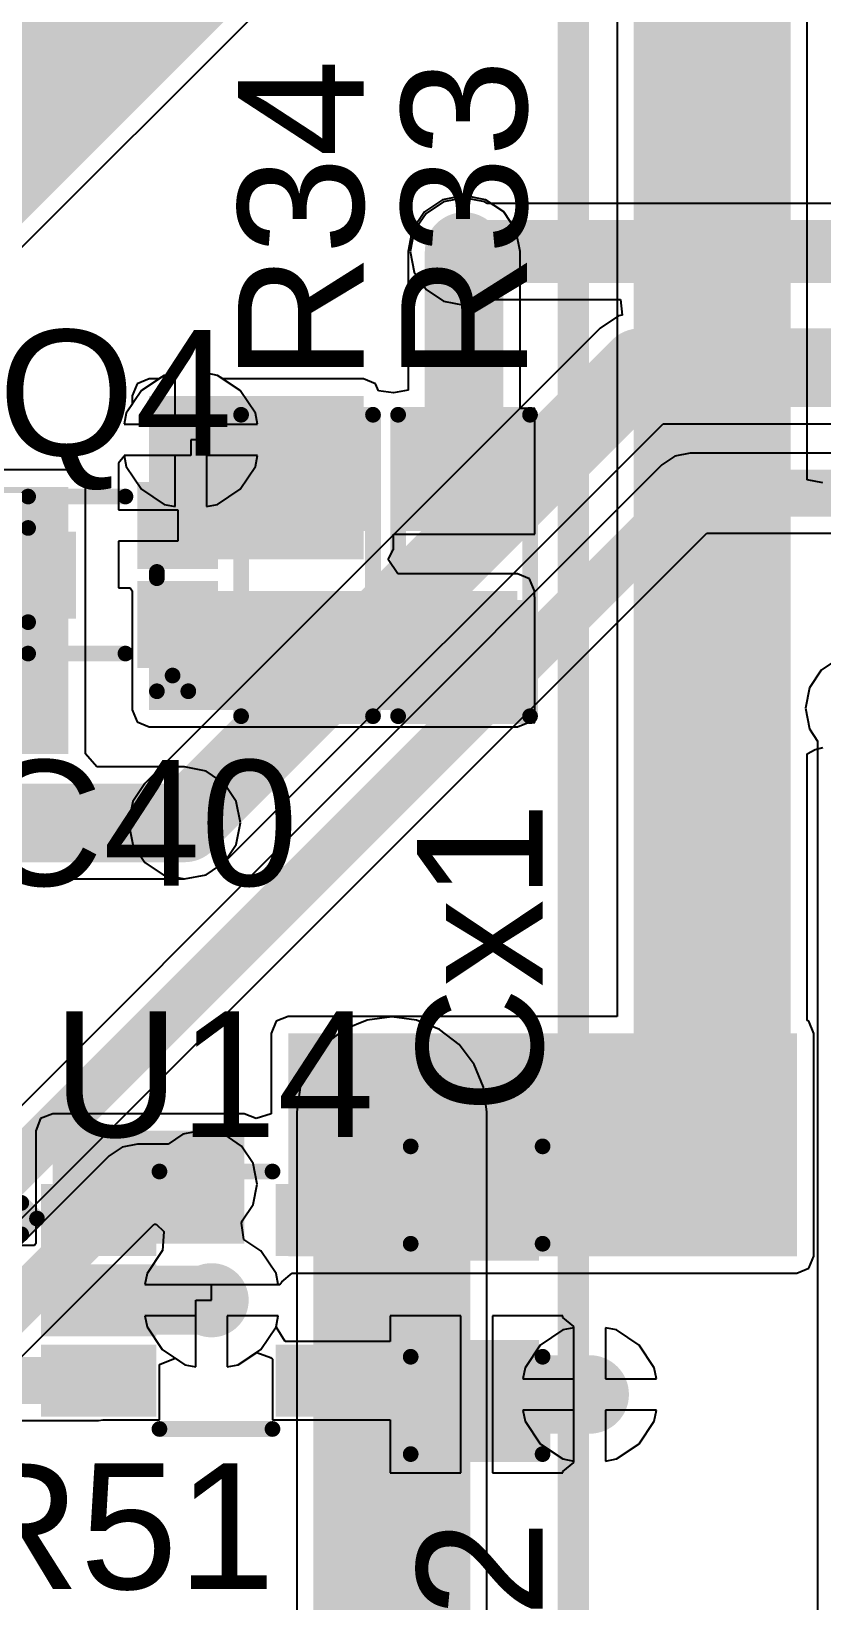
# Model space of a CAD drawing. Header units: millimetres. Extents: x -0.25 to 4.68, y -0.29 to 2.93.
# Drawn here: x 1.3512 to 1.6029, y 0.6563 to 1.1561 of the extents above; entities that cross this region are included whole.
import ezdxf

# ---------------------------------------------------------------- set-up
doc = ezdxf.new("R2010")
doc.units = ezdxf.units.MM
doc.header["$MEASUREMENT"] = 0
for name, color, linetype in [('BottomLayer', 5, 'Continuous'), ('BottomSolder', 6, 'Continuous'), ('Mechanical1', 6, 'Continuous'), ('TopLayer', 1, 'Continuous'), ('TopOverlay', 2, 'Continuous'), ('TopPaste', 8, 'Continuous'), ('TopSolder', 216, 'Continuous'), ('ViaHoleLayer', 16, 'Continuous')]:
    doc.layers.add(name, color=color, linetype=linetype)
doc.styles.add('Arial', font='', dxfattribs={"height": 0.2})
doc.styles.get('Arial').set_extended_font_data('Arial')

# ---------------------------------------------------------------- blocks, each defined once
blk = doc.blocks.new('SC_70_5_7')
at = {"layer": 'TopLayer'}
for points in [[(-0.05177, 0.03307), (-0.02303, 0.03307), (-0.02303, 0.01811), (-0.05177, 0.01811)], [(0.02303, 0.03307), (0.05177, 0.03307), (0.05177, 0.01811), (0.02303, 0.01811)], [(-0.05177, 0.00748), (-0.02303, 0.00748), (-0.02303, -0.00748), (-0.05177, -0.00748)], [(-0.05177, -0.01811), (-0.02303, -0.01811), (-0.02303, -0.03307), (-0.05177, -0.03307)], [(0.02303, -0.01811), (0.05177, -0.01811), (0.05177, -0.03307), (0.02303, -0.03307)]]:
    blk.add_hatch(color=1, dxfattribs=at).paths.add_polyline_path(points)
at = {"layer": 'TopPaste'}
for points in [[(-0.05177, 0.03307), (-0.02303, 0.03307), (-0.02303, 0.01811), (-0.05177, 0.01811)], [(0.02303, 0.03307), (0.05177, 0.03307), (0.05177, 0.01811), (0.02303, 0.01811)], [(-0.05177, 0.00748), (-0.02303, 0.00748), (-0.02303, -0.00748), (-0.05177, -0.00748)], [(-0.05177, -0.01811), (-0.02303, -0.01811), (-0.02303, -0.03307), (-0.05177, -0.03307)], [(0.02303, -0.01811), (0.05177, -0.01811), (0.05177, -0.03307), (0.02303, -0.03307)]]:
    blk.add_hatch(color=8, dxfattribs=at).paths.add_polyline_path(points)
at = {"layer": 'TopSolder'}
for points in [[(-0.05577, 0.03707), (-0.01903, 0.03707), (-0.01903, 0.01411), (-0.05577, 0.01411)], [(0.01903, 0.03707), (0.05577, 0.03707), (0.05577, 0.01411), (0.01903, 0.01411)], [(-0.05577, 0.01148), (-0.01903, 0.01148), (-0.01903, -0.01148), (-0.05577, -0.01148)], [(-0.05577, -0.01411), (-0.01903, -0.01411), (-0.01903, -0.03707), (-0.05577, -0.03707)], [(0.01903, -0.01411), (0.05577, -0.01411), (0.05577, -0.03707), (0.01903, -0.03707)]]:
    blk.add_hatch(color=216, dxfattribs=at).paths.add_polyline_path(points)
at = {"layer": 'TopOverlay', "const_width": 0.005}
for points in [[(-0.018, 0.041), (0.018, 0.041)], [(-0.062, 0.031), (-0.057, 0.026)], [(-0.062, 0.021), (-0.062, 0.031)], [(-0.062, 0.021), (-0.057, 0.026)], [(-0.018, -0.041), (0.018, -0.041)]]:
    blk.add_lwpolyline(points, dxfattribs=at)
at = {"layer": 'TopOverlay', "const_width": 0.0025}
for points in [[(-0.01925, 0.041, 1), (-0.01675, 0.041, 1)], [(0.01675, 0.041, 1), (0.01925, 0.041, 1)], [(-0.06325, 0.031, 1), (-0.06075, 0.031, 1)], [(-0.06325, 0.031, 1), (-0.06075, 0.031, 1)], [(-0.05825, 0.026, 1), (-0.05575, 0.026, 1)], [(-0.05825, 0.026, 1), (-0.05575, 0.026, 1)], [(-0.06325, 0.021, 1), (-0.06075, 0.021, 1)], [(-0.06325, 0.021, 1), (-0.06075, 0.021, 1)], [(-0.01925, -0.041, 1), (-0.01675, -0.041, 1)], [(0.01675, -0.041, 1), (0.01925, -0.041, 1)]]:
    blk.add_lwpolyline(points, format="xyb", close=True, dxfattribs=at)
blk = doc.blocks.new('ZIO_101954_12')
at = {"layer": 'TopOverlay', "const_width": 0.005}
blk.add_lwpolyline([(-0.719, -1.74), (-0.719, 0.057)], dxfattribs=at)
blk = doc.blocks.new('C___0603_16')
at = {"layer": 'TopLayer'}
for points in [[(-0.015, 0.0175), (-0.015, -0.0175), (-0.045, -0.0175), (-0.045, 0.0175)], [(0.045, 0.0175), (0.045, -0.0175), (0.015, -0.0175), (0.015, 0.0175)]]:
    blk.add_hatch(color=1, dxfattribs=at).paths.add_polyline_path(points)
at = {"layer": 'TopPaste'}
for points in [[(-0.015, 0.0175), (-0.015, -0.0175), (-0.045, -0.0175), (-0.045, 0.0175)], [(0.045, 0.0175), (0.045, -0.0175), (0.015, -0.0175), (0.015, 0.0175)]]:
    blk.add_hatch(color=8, dxfattribs=at).paths.add_polyline_path(points)
at = {"layer": 'TopSolder'}
for points in [[(-0.01264, 0.01986), (-0.01264, -0.01986), (-0.04736, -0.01986), (-0.04736, 0.01986)], [(0.04736, 0.01986), (0.04736, -0.01986), (0.01264, -0.01986), (0.01264, 0.01986)]]:
    blk.add_hatch(color=216, dxfattribs=at).paths.add_polyline_path(points)
at = {"layer": 'TopOverlay', "const_width": 0.005}
for points in [[(-0.049, -0.021), (-0.049, 0.021)], [(-0.018, 0.021), (-0.049, 0.021)], [(0.049, 0.021), (0.018, 0.021)], [(0.049, -0.021), (0.049, 0.021)], [(-0.018, -0.021), (-0.049, -0.021)], [(0.049, -0.021), (0.018, -0.021)]]:
    blk.add_lwpolyline(points, dxfattribs=at)
at = {"layer": 'TopOverlay', "const_width": 0.0025}
for points in [[(-0.05025, 0.021, 1), (-0.04775, 0.021, 1)], [(-0.05025, 0.021, 1), (-0.04775, 0.021, 1)], [(-0.01925, 0.021, 1), (-0.01675, 0.021, 1)], [(0.01675, 0.021, 1), (0.01925, 0.021, 1)], [(0.04775, 0.021, 1), (0.05025, 0.021, 1)], [(0.04775, 0.021, 1), (0.05025, 0.021, 1)], [(-0.05025, -0.021, 1), (-0.04775, -0.021, 1)], [(-0.05025, -0.021, 1), (-0.04775, -0.021, 1)], [(-0.01925, -0.021, 1), (-0.01675, -0.021, 1)], [(0.01675, -0.021, 1), (0.01925, -0.021, 1)], [(0.04775, -0.021, 1), (0.05025, -0.021, 1)], [(0.04775, -0.021, 1), (0.05025, -0.021, 1)]]:
    blk.add_lwpolyline(points, format="xyb", close=True, dxfattribs=at)
blk = doc.blocks.new('R___0603_71')
at = {"layer": 'TopLayer'}
for points in [[(-0.015, 0.0175), (-0.015, -0.0175), (-0.045, -0.0175), (-0.045, 0.0175)], [(0.045, 0.0175), (0.045, -0.0175), (0.015, -0.0175), (0.015, 0.0175)]]:
    blk.add_hatch(color=1, dxfattribs=at).paths.add_polyline_path(points)
at = {"layer": 'TopPaste'}
for points in [[(-0.015, 0.0175), (-0.015, -0.0175), (-0.045, -0.0175), (-0.045, 0.0175)], [(0.045, 0.0175), (0.045, -0.0175), (0.015, -0.0175), (0.015, 0.0175)]]:
    blk.add_hatch(color=8, dxfattribs=at).paths.add_polyline_path(points)
at = {"layer": 'TopSolder'}
for points in [[(-0.011, 0.0215), (-0.011, -0.0215), (-0.049, -0.0215), (-0.049, 0.0215)], [(0.049, 0.0215), (0.049, -0.0215), (0.011, -0.0215), (0.011, 0.0215)]]:
    blk.add_hatch(color=216, dxfattribs=at).paths.add_polyline_path(points)
at = {"layer": 'TopOverlay', "const_width": 0.005}
for points in [[(-0.048, 0.021), (-0.048, -0.021)], [(-0.048, 0.021), (0.048, 0.021)], [(0.048, 0.021), (0.048, -0.021)], [(-0.048, -0.021), (0.048, -0.021)]]:
    blk.add_lwpolyline(points, dxfattribs=at)
at = {"layer": 'TopOverlay', "const_width": 0.0025}
for points in [[(-0.04925, 0.021, 1), (-0.04675, 0.021, 1)], [(-0.04925, 0.021, 1), (-0.04675, 0.021, 1)], [(0.04675, 0.021, 1), (0.04925, 0.021, 1)], [(0.04675, 0.021, 1), (0.04925, 0.021, 1)], [(-0.04925, -0.021, 1), (-0.04675, -0.021, 1)], [(-0.04925, -0.021, 1), (-0.04675, -0.021, 1)], [(0.04675, -0.021, 1), (0.04925, -0.021, 1)], [(0.04675, -0.021, 1), (0.04925, -0.021, 1)]]:
    blk.add_lwpolyline(points, format="xyb", close=True, dxfattribs=at)
blk = doc.blocks.new('R___0603_72')
at = {"layer": 'TopLayer'}
for points in [[(-0.015, 0.0175), (-0.015, -0.0175), (-0.045, -0.0175), (-0.045, 0.0175)], [(0.045, 0.0175), (0.045, -0.0175), (0.015, -0.0175), (0.015, 0.0175)]]:
    blk.add_hatch(color=1, dxfattribs=at).paths.add_polyline_path(points)
at = {"layer": 'TopPaste'}
for points in [[(-0.015, 0.0175), (-0.015, -0.0175), (-0.045, -0.0175), (-0.045, 0.0175)], [(0.045, 0.0175), (0.045, -0.0175), (0.015, -0.0175), (0.015, 0.0175)]]:
    blk.add_hatch(color=8, dxfattribs=at).paths.add_polyline_path(points)
at = {"layer": 'TopSolder'}
for points in [[(-0.011, 0.0215), (-0.011, -0.0215), (-0.049, -0.0215), (-0.049, 0.0215)], [(0.049, 0.0215), (0.049, -0.0215), (0.011, -0.0215), (0.011, 0.0215)]]:
    blk.add_hatch(color=216, dxfattribs=at).paths.add_polyline_path(points)
at = {"layer": 'TopOverlay', "const_width": 0.005}
for points in [[(-0.048, 0.021), (-0.048, -0.021)], [(-0.048, 0.021), (0.048, 0.021)], [(0.048, 0.021), (0.048, -0.021)], [(-0.048, -0.021), (0.048, -0.021)]]:
    blk.add_lwpolyline(points, dxfattribs=at)
at = {"layer": 'TopOverlay', "const_width": 0.0025}
for points in [[(-0.04925, 0.021, 1), (-0.04675, 0.021, 1)], [(-0.04925, 0.021, 1), (-0.04675, 0.021, 1)], [(0.04675, 0.021, 1), (0.04925, 0.021, 1)], [(0.04675, 0.021, 1), (0.04925, 0.021, 1)], [(-0.04925, -0.021, 1), (-0.04675, -0.021, 1)], [(-0.04925, -0.021, 1), (-0.04675, -0.021, 1)], [(0.04675, -0.021, 1), (0.04925, -0.021, 1)], [(0.04675, -0.021, 1), (0.04925, -0.021, 1)]]:
    blk.add_lwpolyline(points, format="xyb", close=True, dxfattribs=at)
blk = doc.blocks.new('SOT_723_100')
at = {"layer": 'TopLayer'}
for points in [[(-0.00984, 0.0315), (0.00984, 0.0315), (0.00984, 0.01378), (-0.00984, 0.01378)], [(-0.02559, -0.01378), (-0.00591, -0.01378), (-0.00591, -0.0315), (-0.02559, -0.0315)], [(0.00591, -0.01378), (0.02559, -0.01378), (0.02559, -0.0315), (0.00591, -0.0315)]]:
    blk.add_hatch(color=1, dxfattribs=at).paths.add_polyline_path(points)
at = {"layer": 'TopPaste'}
for points in [[(-0.00984, 0.0315), (0.00984, 0.0315), (0.00984, 0.01378), (-0.00984, 0.01378)], [(-0.02559, -0.01378), (-0.00591, -0.01378), (-0.00591, -0.0315), (-0.02559, -0.0315)], [(0.00591, -0.01378), (0.02559, -0.01378), (0.02559, -0.0315), (0.00591, -0.0315)]]:
    blk.add_hatch(color=8, dxfattribs=at).paths.add_polyline_path(points)
at = {"layer": 'TopSolder'}
for points in [[(-0.01384, 0.0355), (0.01384, 0.0355), (0.01384, 0.00978), (-0.01384, 0.00978)], [(-0.02959, -0.00978), (-0.00191, -0.00978), (-0.00191, -0.0355), (-0.02959, -0.0355)], [(0.00191, -0.00978), (0.02959, -0.00978), (0.02959, -0.0355), (0.00191, -0.0355)]]:
    blk.add_hatch(color=216, dxfattribs=at).paths.add_polyline_path(points)
at = {"layer": 'TopOverlay', "const_width": 0.005}
for points in [[(-0.025, 0.025), (-0.025, -0.006)], [(-0.025, 0.025), (-0.015, 0.025)], [(-0.025, 0.025), (-0.025, -0.006)], [(-0.025, 0.025), (-0.015, 0.025)], [(0.015, 0.025), (0.025, 0.025)], [(0.025, 0.025), (0.025, -0.006)], [(-0.037, -0.016), (-0.037, -0.026)], [(-0.037, -0.016), (-0.032, -0.021)], [(-0.001, -0.016), (0.001, -0.016)], [(-0.032, -0.021), (-0.037, -0.026)]]:
    blk.add_lwpolyline(points, dxfattribs=at)
at = {"layer": 'TopOverlay', "const_width": 0.0025}
for points in [[(-0.02625, 0.025, 1), (-0.02375, 0.025, 1)], [(-0.02625, 0.025, 1), (-0.02375, 0.025, 1)], [(-0.02625, 0.025, 1), (-0.02375, 0.025, 1)], [(-0.02625, 0.025, 1), (-0.02375, 0.025, 1)], [(-0.01625, 0.025, 1), (-0.01375, 0.025, 1)], [(-0.01625, 0.025, 1), (-0.01375, 0.025, 1)], [(0.01375, 0.025, 1), (0.01625, 0.025, 1)], [(0.02375, 0.025, 1), (0.02625, 0.025, 1)], [(0.02375, 0.025, 1), (0.02625, 0.025, 1)], [(-0.02625, -0.006, 1), (-0.02375, -0.006, 1)], [(-0.02625, -0.006, 1), (-0.02375, -0.006, 1)], [(0.02375, -0.006, 1), (0.02625, -0.006, 1)], [(-0.03825, -0.016, 1), (-0.03575, -0.016, 1)], [(-0.03825, -0.016, 1), (-0.03575, -0.016, 1)], [(-0.00225, -0.016, 1), (0.00025, -0.016, 1)], [(-0.00025, -0.016, 1), (0.00225, -0.016, 1)], [(-0.03325, -0.021, 1), (-0.03075, -0.021, 1)], [(-0.03325, -0.021, 1), (-0.03075, -0.021, 1)], [(-0.03825, -0.026, 1), (-0.03575, -0.026, 1)], [(-0.03825, -0.026, 1), (-0.03575, -0.026, 1)]]:
    blk.add_lwpolyline(points, format="xyb", close=True, dxfattribs=at)
blk = doc.blocks.new('ZIO_101954_112')
at = {"layer": 'Mechanical1', "const_width": 0.005}
blk.add_lwpolyline([(-0.719, -1.74), (-0.719, 0.057)], dxfattribs=at)

msp = doc.modelspace()

# ---------------------------------------------------------------- hatches: boundary and pattern name
at = {"layer": 'BottomLayer'}
h = msp.add_hatch(color=5, dxfattribs=at)
edge = h.paths.add_edge_path()
edge.add_arc((1.489, 1.086), 0.01181, 0, 360)
h = msp.add_hatch(color=5, dxfattribs=at)
edge = h.paths.add_edge_path()
edge.add_arc((1.402, 1.026), 0.01181, 0, 360)
h = msp.add_hatch(color=5, dxfattribs=at)
edge = h.paths.add_edge_path()
edge.add_arc((1.4, 0.904), 0.01181, 0, 360)
h = msp.add_hatch(color=5, dxfattribs=at)
edge = h.paths.add_edge_path()
edge.add_arc((1.466, 0.812), 0.01181, 0, 360)
h = msp.add_hatch(color=5, dxfattribs=at)
edge = h.paths.add_edge_path()
edge.add_arc((1.406, 0.789), 0.01181, 0, 360)
h = msp.add_hatch(color=5, dxfattribs=at)
edge = h.paths.add_edge_path()
edge.add_arc((1.4086, 0.752), 0.01181, 0, 360)
h = msp.add_hatch(color=5, dxfattribs=at)
edge = h.paths.add_edge_path()
edge.add_arc((1.529, 0.722), 0.01181, 0, 360)
at = {"layer": 'BottomSolder'}
h = msp.add_hatch(color=6, dxfattribs=at)
edge = h.paths.add_edge_path()
edge.add_arc((1.489, 1.086), 0.00591, 0, 360)
h = msp.add_hatch(color=6, dxfattribs=at)
edge = h.paths.add_edge_path()
edge.add_arc((1.402, 1.026), 0.00591, 0, 360)
h = msp.add_hatch(color=6, dxfattribs=at)
edge = h.paths.add_edge_path()
edge.add_arc((1.4, 0.904), 0.00591, 0, 360)
h = msp.add_hatch(color=6, dxfattribs=at)
edge = h.paths.add_edge_path()
edge.add_arc((1.466, 0.812), 0.00591, 0, 360)
h = msp.add_hatch(color=6, dxfattribs=at)
edge = h.paths.add_edge_path()
edge.add_arc((1.406, 0.789), 0.00591, 0, 360)
h = msp.add_hatch(color=6, dxfattribs=at)
edge = h.paths.add_edge_path()
edge.add_arc((1.4086, 0.752), 0.00591, 0, 360)
h = msp.add_hatch(color=6, dxfattribs=at)
edge = h.paths.add_edge_path()
edge.add_arc((1.529, 0.722), 0.00591, 0, 360)
at = {"layer": 'TopLayer'}
h = msp.add_hatch(color=1, dxfattribs=at)
edge = h.paths.add_edge_path()
edge.add_arc((1.489, 1.086), 0.01181, 0, 360)
for points in [[(1.38869, 0.98798), (1.457, 0.98798), (1.457, 1.04), (1.38869, 1.04)], [(1.294, 0.926), (1.363, 0.926), (1.363, 1.011), (1.294, 1.011)], [(1.38869, 0.94), (1.506, 0.94), (1.506, 0.97792), (1.38869, 0.97792)], [(1.595, 0.837), (1.433, 0.837), (1.433, 0.766), (1.595, 0.766)], [(1.358, 0.77007), (1.419, 0.77007), (1.419, 0.806), (1.358, 0.806)]]:
    msp.add_hatch(color=1, dxfattribs=at).paths.add_polyline_path(points)
h = msp.add_hatch(color=1, dxfattribs=at)
edge = h.paths.add_edge_path()
edge.add_arc((1.402, 1.026), 0.01181, 0, 360)
h = msp.add_hatch(color=1, dxfattribs=at)
edge = h.paths.add_edge_path()
edge.add_arc((1.4, 0.904), 0.01181, 0, 360)
h = msp.add_hatch(color=1, dxfattribs=at)
edge = h.paths.add_edge_path()
edge.add_arc((1.466, 0.812), 0.01181, 0, 360)
h = msp.add_hatch(color=1, dxfattribs=at)
edge = h.paths.add_edge_path()
edge.add_arc((1.406, 0.789), 0.01181, 0, 360)
h = msp.add_hatch(color=1, dxfattribs=at)
edge = h.paths.add_edge_path()
edge.add_arc((1.4086, 0.752), 0.01181, 0, 360)
h = msp.add_hatch(color=1, dxfattribs=at)
edge = h.paths.add_edge_path()
edge.add_arc((1.529, 0.722), 0.01181, 0, 360)
at = {"layer": 'TopSolder'}
h = msp.add_hatch(color=216, dxfattribs=at)
edge = h.paths.add_edge_path()
edge.add_arc((1.489, 1.086), 0.00591, 0, 360)
h = msp.add_hatch(color=216, dxfattribs=at)
edge = h.paths.add_edge_path()
edge.add_arc((1.402, 1.026), 0.00591, 0, 360)
h = msp.add_hatch(color=216, dxfattribs=at)
edge = h.paths.add_edge_path()
edge.add_arc((1.4, 0.904), 0.00591, 0, 360)
h = msp.add_hatch(color=216, dxfattribs=at)
edge = h.paths.add_edge_path()
edge.add_arc((1.466, 0.812), 0.00591, 0, 360)
h = msp.add_hatch(color=216, dxfattribs=at)
edge = h.paths.add_edge_path()
edge.add_arc((1.406, 0.789), 0.00591, 0, 360)
h = msp.add_hatch(color=216, dxfattribs=at)
edge = h.paths.add_edge_path()
edge.add_arc((1.4086, 0.752), 0.00591, 0, 360)
h = msp.add_hatch(color=216, dxfattribs=at)
edge = h.paths.add_edge_path()
edge.add_arc((1.529, 0.722), 0.00591, 0, 360)
at = {"layer": 'ViaHoleLayer'}
h = msp.add_hatch(color=16, dxfattribs=at)
edge = h.paths.add_edge_path()
edge.add_arc((1.489, 1.086), 0.00591, 0, 360)
h = msp.add_hatch(color=16, dxfattribs=at)
edge = h.paths.add_edge_path()
edge.add_arc((1.402, 1.026), 0.00591, 0, 360)
h = msp.add_hatch(color=16, dxfattribs=at)
edge = h.paths.add_edge_path()
edge.add_arc((1.4, 0.904), 0.00591, 0, 360)
h = msp.add_hatch(color=16, dxfattribs=at)
edge = h.paths.add_edge_path()
edge.add_arc((1.466, 0.812), 0.00591, 0, 360)
h = msp.add_hatch(color=16, dxfattribs=at)
edge = h.paths.add_edge_path()
edge.add_arc((1.406, 0.789), 0.00591, 0, 360)
h = msp.add_hatch(color=16, dxfattribs=at)
edge = h.paths.add_edge_path()
edge.add_arc((1.4086, 0.752), 0.00591, 0, 360)
h = msp.add_hatch(color=16, dxfattribs=at)
edge = h.paths.add_edge_path()
edge.add_arc((1.529, 0.722), 0.00591, 0, 360)

# ---------------------------------------------------------------- linework, layer by layer
at = {"layer": 'BottomLayer'}
for p, q in [((1.31526, 1.05447), (1.5894, 1.3286)), ((1.48244, 1.10184), (1.47688, 1.09812)), ((1.489, 1.10314), (1.48244, 1.10184)), ((1.49556, 1.10184), (1.489, 1.10314)), ((1.49637, 1.10129), (1.49556, 1.10184)), ((1.67258, 1.10129), (1.49637, 1.10129)), ((1.47688, 1.09812), (1.47316, 1.09256)), ((1.47316, 1.09256), (1.47186, 1.086)), ((1.47186, 1.086), (1.47316, 1.07944)), ((1.47316, 1.07944), (1.47688, 1.07388)), ((1.47688, 1.07388), (1.48244, 1.07016)), ((1.48244, 1.07016), (1.489, 1.06886)), ((1.489, 1.06886), (1.49556, 1.07016)), ((1.49556, 1.07016), (1.49637, 1.07071)), ((1.49637, 1.07071), (1.53879, 1.07071)), ((1.53879, 1.07071), (1.53929, 1.06571)), ((1.53817, 1.06548), (1.53238, 1.06162)), ((1.53929, 1.06571), (1.53817, 1.06548)), ((1.53238, 1.06162), (1.38738, 0.91662)), ((1.53238, 1.06162), (1.53238, 1.06162)), ((1.39349, 1.04655), (1.38628, 1.04172)), ((1.397, 1.04724), (1.39349, 1.04655)), ((1.397, 1.031), (1.397, 1.04724)), ((1.41051, 1.04655), (1.407, 1.04724)), ((1.407, 1.04724), (1.407, 1.031)), ((1.41772, 1.04172), (1.41051, 1.04655)), ((1.38628, 1.04172), (1.38145, 1.03451)), ((1.42255, 1.03451), (1.41772, 1.04172)), ((1.38145, 1.03451), (1.38076, 1.031)), ((1.42324, 1.031), (1.42255, 1.03451)), ((1.38076, 1.031), (1.397, 1.031)), ((1.407, 1.031), (1.42324, 1.031)), ((1.41262, 0.89138), (1.55239, 1.03116)), ((1.55239, 1.03116), (1.68506, 1.03116)), ((1.397, 1.021), (1.38076, 1.021)), ((1.38076, 1.021), (1.38145, 1.01749)), ((1.397, 1.00476), (1.397, 1.021)), ((1.42324, 1.021), (1.407, 1.021)), ((1.407, 1.021), (1.407, 1.00476)), ((1.42255, 1.01749), (1.42324, 1.021)), ((1.55612, 1.02077), (1.55199, 1.01801)), ((1.561, 1.02174), (1.55612, 1.02077)), ((1.68272, 1.02174), (1.561, 1.02174)), ((1.55199, 1.01801), (1.3199, 0.78592)), ((1.38145, 1.01749), (1.38628, 1.01028)), ((1.41772, 1.01028), (1.42255, 1.01749)), ((1.38628, 1.01028), (1.39349, 1.00545)), ((1.41051, 1.00545), (1.41772, 1.01028)), ((1.39349, 1.00545), (1.397, 1.00476)), ((1.407, 1.00476), (1.41051, 1.00545)), ((1.18882, 0.6188), (1.56628, 0.99626)), ((1.56628, 0.99626), (1.688, 0.99626)), ((1.60826, 0.95634), (1.6027, 0.95263)), ((1.6027, 0.95263), (1.59899, 0.94707)), ((1.59899, 0.94707), (1.59768, 0.94051)), ((1.59768, 0.94051), (1.59899, 0.93395)), ((1.59899, 0.93395), (1.60157, 0.93009)), ((1.60157, 0.93009), (1.60157, 0.52631)), ((1.38738, 0.91662), (1.38352, 0.91083)), ((1.38352, 0.91083), (1.38216, 0.904)), ((1.38216, 0.904), (1.38352, 0.89717)), ((1.38352, 0.89717), (1.38738, 0.89138)), ((1.38738, 0.89138), (1.39317, 0.88752)), ((1.40683, 0.88752), (1.41262, 0.89138)), ((1.39317, 0.88752), (1.4, 0.88616)), ((1.4, 0.88616), (1.40683, 0.88752)), ((1.45817, 0.84123), (1.45087, 0.8382)), ((1.466, 0.84226), (1.45817, 0.84123)), ((1.47383, 0.84123), (1.466, 0.84226)), ((1.48113, 0.8382), (1.47383, 0.84123)), ((1.45087, 0.8382), (1.4446, 0.8334)), ((1.4874, 0.8334), (1.48113, 0.8382)), ((1.4446, 0.8334), (1.43979, 0.82713)), ((1.49221, 0.82713), (1.4874, 0.8334)), ((1.43979, 0.82713), (1.43677, 0.81983)), ((1.49523, 0.81983), (1.49221, 0.82713)), ((1.43677, 0.81983), (1.43574, 0.812)), ((1.49626, 0.812), (1.49523, 0.81983)), ((1.43574, 0.812), (1.43574, 0.586)), ((1.49626, 0.586), (1.49626, 0.812)), ((1.39944, 0.80484), (1.39482, 0.80174)), ((1.406, 0.80614), (1.39944, 0.80484)), ((1.41256, 0.80484), (1.406, 0.80614)), ((1.41812, 0.80112), (1.41256, 0.80484)), ((1.38012, 0.80077), (1.37599, 0.79801)), ((1.385, 0.80174), (1.38012, 0.80077)), ((1.39482, 0.80174), (1.385, 0.80174)), ((1.42184, 0.79556), (1.41812, 0.80112)), ((1.37599, 0.79801), (1.19425, 0.61628)), ((1.42314, 0.789), (1.42184, 0.79556)), ((1.42184, 0.78244), (1.42314, 0.789)), ((1.41837, 0.77726), (1.42184, 0.78244)), ((1.18492, 0.5709), (1.39028, 0.77626)), ((1.39028, 0.77626), (1.39098, 0.77626)), ((1.39098, 0.77626), (1.39342, 0.77388)), ((1.41817, 0.77651), (1.41837, 0.77726)), ((1.41887, 0.77137), (1.41817, 0.77651)), ((1.39342, 0.77388), (1.39294, 0.76777)), ((1.42432, 0.76772), (1.41887, 0.77137)), ((1.39287, 0.76772), (1.38805, 0.76051)), ((1.39294, 0.76777), (1.39287, 0.76772)), ((1.42914, 0.76051), (1.42432, 0.76772)), ((1.38805, 0.76051), (1.38735, 0.757)), ((1.42984, 0.757), (1.42914, 0.76051)), ((1.38735, 0.757), (1.42984, 0.757)), ((1.4036, 0.747), (1.38735, 0.747)), ((1.38735, 0.747), (1.38805, 0.74349)), ((1.4036, 0.73076), (1.4036, 0.747)), ((1.42984, 0.747), (1.4136, 0.747)), ((1.4136, 0.747), (1.4136, 0.73076)), ((1.42914, 0.74349), (1.42984, 0.747)), ((1.38805, 0.74349), (1.39287, 0.73628)), ((1.42432, 0.73628), (1.42914, 0.74349)), ((1.52049, 0.74255), (1.51328, 0.73772)), ((1.524, 0.74324), (1.52049, 0.74255)), ((1.524, 0.727), (1.524, 0.74324)), ((1.53751, 0.74255), (1.534, 0.74324)), ((1.534, 0.74324), (1.534, 0.727)), ((1.54472, 0.73772), (1.53751, 0.74255)), ((1.39287, 0.73628), (1.40009, 0.73145)), ((1.41711, 0.73145), (1.42432, 0.73628)), ((1.51328, 0.73772), (1.50845, 0.73051)), ((1.54955, 0.73051), (1.54472, 0.73772)), ((1.40009, 0.73145), (1.4036, 0.73076)), ((1.4136, 0.73076), (1.41711, 0.73145)), ((1.50845, 0.73051), (1.50776, 0.727)), ((1.55024, 0.727), (1.54955, 0.73051)), ((1.50776, 0.727), (1.524, 0.727)), ((1.534, 0.727), (1.55024, 0.727)), ((1.524, 0.717), (1.50776, 0.717)), ((1.50776, 0.717), (1.50845, 0.71349)), ((1.524, 0.70076), (1.524, 0.717)), ((1.55024, 0.717), (1.534, 0.717)), ((1.534, 0.717), (1.534, 0.70076)), ((1.54955, 0.71349), (1.55024, 0.717)), ((1.50845, 0.71349), (1.51328, 0.70628)), ((1.54472, 0.70628), (1.54955, 0.71349)), ((1.51328, 0.70628), (1.52049, 0.70145)), ((1.53751, 0.70145), (1.54472, 0.70628)), ((1.52049, 0.70145), (1.524, 0.70076)), ((1.534, 0.70076), (1.53751, 0.70145))]:
    msp.add_line(p, q, dxfattribs=at)
for points, const_width in [([(1.285, 1.067), (1.568, 1.35)], 0.05), ([(1.489, 1.086), (1.67891, 1.086)], 0.02), ([(1.4, 0.904), (1.545, 1.049)], 0.025), ([(1.545, 1.049), (1.687, 1.049)], 0.025), ([(1.169, 0.617), (1.561, 1.009)], 0.015), ([(1.561, 1.009), (1.688, 1.009)], 0.015), ([(1.466, 0.586), (1.466, 0.812)], 0.05), ([(1.168, 0.572), (1.385, 0.789)], 0.015), ([(1.385, 0.789), (1.406, 0.789)], 0.015)]:
    msp.add_lwpolyline(points, dxfattribs=dict(at, const_width=const_width))
for points, const_width in [([(1.484, 1.086, 1), (1.494, 1.086, 1)], 0.01), ([(1.53875, 1.049, 1), (1.55125, 1.049, 1)], 0.0125), ([(1.53875, 1.049, 1), (1.55125, 1.049, 1)], 0.0125), ([(1.55725, 1.009, 1), (1.56475, 1.009, 1)], 0.0075), ([(1.55725, 1.009, 1), (1.56475, 1.009, 1)], 0.0075), ([(1.39375, 0.904, 1), (1.40625, 0.904, 1)], 0.0125), ([(1.4535, 0.812, 1), (1.4785, 0.812, 1)], 0.025), ([(1.38125, 0.789, 1), (1.38875, 0.789, 1)], 0.0075), ([(1.38125, 0.789, 1), (1.38875, 0.789, 1)], 0.0075), ([(1.40225, 0.789, 1), (1.40975, 0.789, 1)], 0.0075)]:
    msp.add_lwpolyline(points, format="xyb", close=True, dxfattribs=dict(at, const_width=const_width))
at = {"layer": 'Mechanical1', "const_width": 0.01}
msp.add_lwpolyline([(1.52382, 0.47995), (1.52382, 1.37845)], dxfattribs=at)
at = {"layer": 'TopLayer'}
for p, q in [((1.53774, 1.35), (1.53774, 0.84241)), ((1.59826, 1.01327), (1.59826, 1.35)), ((1.48217, 1.10248), (1.47638, 1.09862)), ((1.489, 1.10384), (1.48217, 1.10248)), ((1.49583, 1.10248), (1.489, 1.10384)), ((1.50162, 1.09862), (1.49583, 1.10248)), ((1.47638, 1.09862), (1.47252, 1.09283)), ((1.50548, 1.09283), (1.50162, 1.09862)), ((1.47252, 1.09283), (1.47116, 1.086)), ((1.50684, 1.086), (1.50548, 1.09283)), ((1.47116, 1.086), (1.47116, 1.04183)), ((1.50684, 1.036), (1.50684, 1.086)), ((1.38869, 1.04541), (1.38486, 1.04383)), ((1.39179, 1.04541), (1.38869, 1.04541)), ((1.39349, 1.04655), (1.39179, 1.04541)), ((1.397, 1.04724), (1.39349, 1.04655)), ((1.397, 1.031), (1.397, 1.04724)), ((1.41051, 1.04655), (1.407, 1.04724)), ((1.407, 1.04724), (1.407, 1.026)), ((1.41221, 1.04541), (1.41051, 1.04655)), ((1.457, 1.04541), (1.41221, 1.04541)), ((1.46083, 1.04383), (1.457, 1.04541)), ((1.38486, 1.04383), (1.38327, 1.04)), ((1.38327, 1.04), (1.38327, 1.03723)), ((1.46175, 1.0416), (1.46083, 1.04383)), ((1.4665, 1.041), (1.46175, 1.0416)), ((1.47116, 1.04183), (1.4665, 1.041)), ((1.4665, 1.041), (1.4665, 1.041)), ((1.38145, 1.03451), (1.38076, 1.031)), ((1.38327, 1.03723), (1.38145, 1.03451)), ((1.5115, 1.036), (1.50684, 1.036)), ((1.5115, 0.996), (1.5115, 1.036)), ((1.38076, 1.031), (1.397, 1.031)), ((1.407, 1.026), (1.402, 1.026)), ((1.402, 1.026), (1.402, 1.021)), ((1.3808, 1.02078), (1.37896, 1.01854)), ((1.402, 1.021), (1.38076, 1.021)), ((1.38076, 1.021), (1.3808, 1.02078)), ((1.363, 1.01641), (1.32434, 1.01641)), ((1.36683, 1.01483), (1.363, 1.01641)), ((1.36841, 1.011), (1.36683, 1.01483)), ((1.37896, 1.01854), (1.37896, 1.01854)), ((1.37896, 1.01854), (1.37896, 1.0037)), ((1.36841, 0.926), (1.36841, 1.011)), ((1.60326, 1.01232), (1.59826, 1.01327)), ((1.37896, 1.0037), (1.39782, 1.0037)), ((1.39782, 1.0037), (1.39782, 0.9937)), ((1.4665, 0.991), (1.4665, 0.996)), ((1.4665, 0.996), (1.5115, 0.996)), ((1.39782, 0.9937), (1.37896, 0.9937)), ((1.37896, 0.9937), (1.37896, 0.97885)), ((1.46483, 0.98789), (1.46638, 0.991)), ((1.46638, 0.991), (1.4665, 0.991)), ((1.46786, 0.98333), (1.46483, 0.98789)), ((1.506, 0.98333), (1.46786, 0.98333)), ((1.50983, 0.98175), (1.506, 0.98333)), ((1.51141, 0.97792), (1.50983, 0.98175)), ((1.37896, 0.97885), (1.38265, 0.97885)), ((1.38265, 0.97885), (1.38327, 0.97792)), ((1.38327, 0.97792), (1.38327, 0.94)), ((1.51141, 0.976), (1.51141, 0.97792)), ((1.5115, 0.976), (1.51141, 0.976)), ((1.5115, 0.936), (1.5115, 0.976)), ((1.38327, 0.94), (1.38486, 0.93617)), ((1.38486, 0.93617), (1.38869, 0.93459)), ((1.38869, 0.93459), (1.506, 0.93459)), ((1.506, 0.93459), (1.50941, 0.936)), ((1.50941, 0.936), (1.5115, 0.936)), ((1.3721, 0.92184), (1.36841, 0.926)), ((1.59826, 0.92604), (1.60079, 0.92738)), ((1.59826, 0.84106), (1.59826, 0.92604)), ((1.60079, 0.92738), (1.60326, 0.92802)), ((1.4, 0.92184), (1.3721, 0.92184)), ((1.40683, 0.92048), (1.4, 0.92184)), ((1.41262, 0.91662), (1.40683, 0.92048)), ((1.41648, 0.91083), (1.41262, 0.91662)), ((1.41784, 0.904), (1.41648, 0.91083)), ((1.41648, 0.89717), (1.41784, 0.904)), ((1.41262, 0.89138), (1.41648, 0.89717)), ((1.40683, 0.88752), (1.41262, 0.89138)), ((1.34186, 0.88616), (1.4, 0.88616)), ((1.4, 0.88616), (1.40683, 0.88752)), ((1.42917, 0.84083), (1.42759, 0.837)), ((1.433, 0.84241), (1.42917, 0.84083)), ((1.53774, 0.84241), (1.433, 0.84241)), ((1.59883, 0.84083), (1.59826, 0.84106)), ((1.60041, 0.837), (1.59883, 0.84083)), ((1.42759, 0.837), (1.42759, 0.8114)), ((1.60041, 0.766), (1.60041, 0.837)), ((1.35417, 0.80983), (1.35259, 0.806)), ((1.358, 0.81141), (1.35417, 0.80983)), ((1.419, 0.81141), (1.358, 0.81141)), ((1.42283, 0.80983), (1.419, 0.81141)), ((1.42759, 0.8114), (1.42283, 0.80983)), ((1.35259, 0.806), (1.35259, 0.77007)), ((1.35259, 0.77007), (1.35219, 0.76948)), ((1.35219, 0.76948), (1.34823, 0.76948)), ((1.59883, 0.76217), (1.60041, 0.766)), ((1.43098, 0.75783), (1.43423, 0.76059)), ((1.43423, 0.76059), (1.595, 0.76059)), ((1.595, 0.76059), (1.59883, 0.76217)), ((1.4086, 0.752), (1.4086, 0.757)), ((1.4086, 0.757), (1.43037, 0.757)), ((1.43037, 0.757), (1.43098, 0.75783)), ((1.4036, 0.73076), (1.4036, 0.752)), ((1.4036, 0.752), (1.4086, 0.752)), ((1.42984, 0.747), (1.4136, 0.747)), ((1.4136, 0.747), (1.4136, 0.73076)), ((1.42922, 0.74389), (1.42984, 0.747)), ((1.488, 0.747), (1.4655, 0.747)), ((1.4655, 0.747), (1.4655, 0.73889)), ((1.488, 0.722), (1.488, 0.747)), ((1.5205, 0.747), (1.498, 0.747)), ((1.498, 0.747), (1.498, 0.722)), ((1.5205, 0.74649), (1.5205, 0.747)), ((1.524, 0.74362), (1.5205, 0.74649)), ((1.42928, 0.74327), (1.42922, 0.74389)), ((1.43208, 0.73889), (1.42928, 0.74327)), ((1.524, 0.722), (1.524, 0.74362)), ((1.53751, 0.74255), (1.534, 0.74324)), ((1.534, 0.74324), (1.534, 0.727)), ((1.54472, 0.73772), (1.53751, 0.74255)), ((1.41711, 0.73145), (1.42303, 0.73541)), ((1.42303, 0.73541), (1.42734, 0.73377)), ((1.4655, 0.73889), (1.43208, 0.73889)), ((1.54955, 0.73051), (1.54472, 0.73772)), ((1.39197, 0.73149), (1.39697, 0.73354)), ((1.39197, 0.71393), (1.39197, 0.73149)), ((1.39697, 0.73354), (1.40009, 0.73145)), ((1.40009, 0.73145), (1.4036, 0.73076)), ((1.4136, 0.73076), (1.41711, 0.73145)), ((1.42734, 0.73377), (1.42803, 0.7332)), ((1.42803, 0.7332), (1.42803, 0.71393)), ((1.55024, 0.727), (1.54955, 0.73051)), ((1.534, 0.727), (1.55024, 0.727)), ((1.488, 0.697), (1.488, 0.722)), ((1.498, 0.722), (1.498, 0.697)), ((1.524, 0.70038), (1.524, 0.722)), ((1.55024, 0.717), (1.534, 0.717)), ((1.534, 0.717), (1.534, 0.70076)), ((1.54955, 0.71349), (1.55024, 0.717)), ((1.347, 0.71366), (1.3726, 0.71366)), ((1.3726, 0.71366), (1.37393, 0.71393)), ((1.37393, 0.71393), (1.39197, 0.71393)), ((1.42803, 0.71393), (1.4655, 0.71393)), ((1.4655, 0.71393), (1.4655, 0.697)), ((1.54472, 0.70628), (1.54955, 0.71349)), ((1.53751, 0.70145), (1.54472, 0.70628)), ((1.5205, 0.69751), (1.524, 0.70038)), ((1.534, 0.70076), (1.53751, 0.70145)), ((1.4655, 0.697), (1.488, 0.697)), ((1.498, 0.697), (1.5205, 0.697)), ((1.5205, 0.697), (1.5205, 0.69751))]:
    msp.add_line(p, q, dxfattribs=at)
for points, const_width in [([(1.568, 0.82743), (1.568, 1.35)], 0.05), ([(1.489, 1.016), (1.489, 1.086)], 0.025), ([(1.439, 0.956), (1.489, 0.956)], 0.025), ([(1.212, 0.904), (1.4, 0.904)], 0.025), ([(1.3726, 0.752), (1.4086, 0.752)], 0.022), ([(1.33641, 0.72641), (1.3726, 0.72641)], 0.015), ([(1.493, 0.722), (1.529, 0.722)], 0.025)]:
    msp.add_lwpolyline(points, dxfattribs=dict(at, const_width=const_width))
for points, const_width in [([(1.48275, 1.086, 1), (1.49525, 1.086, 1)], 0.0125), ([(1.48275, 1.016, 1), (1.49525, 1.016, 1)], 0.0125), ([(1.43275, 0.956, 1), (1.44525, 0.956, 1)], 0.0125), ([(1.48275, 0.956, 1), (1.49525, 0.956, 1)], 0.0125), ([(1.39375, 0.904, 1), (1.40625, 0.904, 1)], 0.0125), ([(1.5555, 0.82743, 1), (1.5805, 0.82743, 1)], 0.025), ([(1.3671, 0.752, 1), (1.3781, 0.752, 1)], 0.011), ([(1.4031, 0.752, 1), (1.4141, 0.752, 1)], 0.011), ([(1.36885, 0.72641, 1), (1.37635, 0.72641, 1)], 0.0075), ([(1.48675, 0.722, 1), (1.49925, 0.722, 1)], 0.0125), ([(1.52275, 0.722, 1), (1.53525, 0.722, 1)], 0.0125)]:
    msp.add_lwpolyline(points, format="xyb", close=True, dxfattribs=dict(at, const_width=const_width))

# ---------------------------------------------------------------- block references
for name, p in [('ZIO_101954_112', (2.245, 2.22)), ('ZIO_101954_12', (2.245, 2.107)), ('SC_70_5_7', (1.41, 0.752))]:
    msp.add_blockref(name, p)
for name, p, rotation in [('R___0603_71', (1.439, 0.986), 90), ('R___0603_72', (1.489, 0.986), 90), ('SOT_723_100', (1.37518, 0.98295), 90), ('C___0603_16', (1.493, 0.752), 270)]:
    msp.add_blockref(name, p, dxfattribs=dict(rotation=rotation))

# ---------------------------------------------------------------- texts
at = {"layer": 'TopOverlay', "style": 'Arial'}
for s, p in [('R34', (1.45699, 1.04468)), ('R33', (1.50899, 1.04468)), ('Cx1', (1.51399, 0.81135)), ('Cx2', (1.51399, 0.58268))]:
    msp.add_text(s, height=0.04, rotation=90, dxfattribs=at).set_placement(p)
for s, p in [('Q4', (1.34068, 1.02101)), ('C40', (1.33368, 0.88401)), ('U14', (1.35802, 0.80401)), ('R51', (1.32635, 0.66001))]:
    msp.add_text(s, height=0.04, dxfattribs=at).set_placement(p)

doc.saveas('drawing.dxf')
